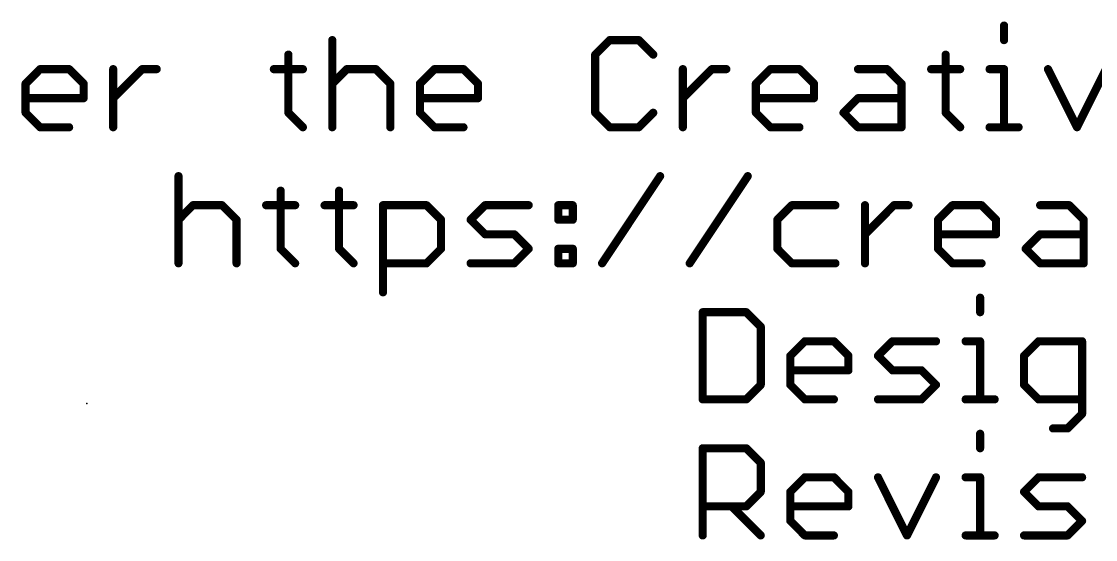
# Model space of a CAD drawing. Extents: x -53 to 60, y -23 to 11.
# Drawn here: x -34.24 to -14.18, y -22.86 to -13.19 of the extents above; entities that cross this region are included whole.
import ezdxf

# ---------------------------------------------------------------- set-up
doc = ezdxf.new("R2010")
doc.units = 0
doc.layers.add('23', color=53, linetype='CONTINUOUS')
doc.layers.add('51', color=253, linetype='CONTINUOUS')

msp = doc.modelspace()

# ---------------------------------------------------------------- linework, layer by layer
at = {"layer": '23'}
msp.add_point((-33.02, -20.32), dxfattribs=at)
at = {"layer": '51', "const_width": 0.1524}
for points in [[(-15.8838, -13.2656), (-15.8838, -13.5368)], [(-28.4336, -13.5368), (-28.4336, -15.1638)], [(-23.251, -13.5368), (-23.5221, -13.808)], [(-22.7086, -13.5368), (-23.251, -13.5368)], [(-22.4375, -13.808), (-22.7086, -13.5368)], [(-29.2539, -13.808), (-29.2539, -14.8926)], [(-23.5221, -13.808), (-23.5221, -14.8926)], [(-16.9752, -13.808), (-16.9752, -14.8926)], [(-34.1636, -14.3503), (-33.8925, -14.0791)], [(-33.8925, -14.0791), (-33.3501, -14.0791)], [(-33.3501, -14.0791), (-33.079, -14.3503)], [(-32.5265, -15.1638), (-32.5265, -14.0791)], [(-32.5265, -14.6215), (-31.9842, -14.0791)], [(-31.9842, -14.0791), (-31.713, -14.0791)], [(-29.525, -14.0791), (-28.9827, -14.0791)], [(-28.4336, -14.3503), (-28.1624, -14.0791)], [(-28.1624, -14.0791), (-27.6201, -14.0791)], [(-27.6201, -14.0791), (-27.3489, -14.3503)], [(-26.7964, -14.3503), (-26.5253, -14.0791)], [(-26.5253, -14.0791), (-25.9829, -14.0791)], [(-25.9829, -14.0791), (-25.7118, -14.3503)], [(-21.885, -15.1638), (-21.885, -14.0791)], [(-21.885, -14.6215), (-21.3426, -14.0791)], [(-21.3426, -14.0791), (-21.0715, -14.0791)], [(-20.5207, -14.3503), (-20.2495, -14.0791)], [(-20.2495, -14.0791), (-19.7072, -14.0791)], [(-19.7072, -14.0791), (-19.436, -14.3503)], [(-18.6124, -14.0791), (-18.07, -14.0791)], [(-18.07, -14.0791), (-17.7989, -14.3503)], [(-17.2464, -14.0791), (-16.704, -14.0791)], [(-16.1549, -14.0791), (-15.8838, -14.0791)], [(-15.8838, -14.0791), (-15.8838, -15.1638)], [(-15.0635, -14.0791), (-14.5212, -15.1638)], [(-14.5212, -15.1638), (-13.9788, -14.0791)], [(-34.1636, -14.8926), (-34.1636, -14.3503)], [(-33.079, -14.3503), (-33.079, -14.6215)], [(-27.3489, -14.3503), (-27.3489, -15.1638)], [(-26.7964, -14.8926), (-26.7964, -14.3503)], [(-25.7118, -14.3503), (-25.7118, -14.6215)], [(-20.5207, -14.8926), (-20.5207, -14.3503)], [(-19.436, -14.3503), (-19.436, -14.6215)], [(-17.7989, -14.3503), (-17.7989, -15.1638)], [(-33.079, -14.6215), (-34.1636, -14.6215)], [(-25.7118, -14.6215), (-26.7964, -14.6215)], [(-19.436, -14.6215), (-20.5207, -14.6215)], [(-18.8835, -14.8926), (-18.6124, -14.6215)], [(-18.6124, -14.6215), (-17.7989, -14.6215)], [(-33.8925, -15.1638), (-34.1636, -14.8926)], [(-29.2539, -14.8926), (-28.9827, -15.1638)], [(-26.5253, -15.1638), (-26.7964, -14.8926)], [(-23.5221, -14.8926), (-23.251, -15.1638)], [(-22.7086, -15.1638), (-22.4375, -14.8926)], [(-20.2495, -15.1638), (-20.5207, -14.8926)], [(-18.6124, -15.1638), (-18.8835, -14.8926)], [(-16.9752, -14.8926), (-16.704, -15.1638)], [(-33.3501, -15.1638), (-33.8925, -15.1638)], [(-25.9829, -15.1638), (-26.5253, -15.1638)], [(-23.251, -15.1638), (-22.7086, -15.1638)], [(-19.7072, -15.1638), (-20.2495, -15.1638)], [(-17.7989, -15.1638), (-18.6124, -15.1638)], [(-16.1549, -15.1638), (-15.6126, -15.1638)], [(-31.3066, -16.0768), (-31.3066, -17.7038)], [(-23.3937, -17.7038), (-22.3091, -16.0768)], [(-21.7566, -17.7038), (-20.6719, -16.0768)], [(-29.3983, -16.348), (-29.3983, -17.4326)], [(-28.3069, -16.348), (-28.3069, -17.4326)], [(-31.3066, -16.8903), (-31.0355, -16.6191)], [(-31.0355, -16.6191), (-30.4931, -16.6191)], [(-30.4931, -16.6191), (-30.222, -16.8903)], [(-29.6695, -16.6191), (-29.1272, -16.6191)], [(-28.5781, -16.6191), (-28.0357, -16.6191)], [(-27.4866, -18.2461), (-27.4866, -16.6191)], [(-27.4866, -16.6191), (-26.6731, -16.6191)], [(-26.6731, -16.6191), (-26.402, -16.8903)], [(-25.8495, -16.8903), (-25.5783, -16.6191)], [(-25.5783, -16.6191), (-24.7648, -16.6191)], [(-24.2123, -16.6191), (-23.9411, -16.6191)], [(-24.2123, -16.8903), (-24.2123, -16.6191)], [(-23.9411, -16.6191), (-23.9411, -16.8903)], [(-19.8482, -16.6191), (-20.1194, -16.8903)], [(-19.0348, -16.6191), (-19.8482, -16.6191)], [(-18.4823, -17.7038), (-18.4823, -16.6191)], [(-18.4823, -17.1615), (-17.9399, -16.6191)], [(-17.9399, -16.6191), (-17.6688, -16.6191)], [(-17.118, -16.8903), (-16.8468, -16.6191)], [(-16.8468, -16.6191), (-16.3045, -16.6191)], [(-16.3045, -16.6191), (-16.0333, -16.8903)], [(-15.2096, -16.6191), (-14.6673, -16.6191)], [(-14.6673, -16.6191), (-14.3961, -16.8903)], [(-30.222, -16.8903), (-30.222, -17.7038)], [(-26.402, -16.8903), (-26.402, -17.4326)], [(-25.5783, -17.1615), (-25.8495, -16.8903)], [(-23.9411, -16.8903), (-24.2123, -16.8903)], [(-20.1194, -16.8903), (-20.1194, -17.4326)], [(-17.118, -17.4326), (-17.118, -16.8903)], [(-16.0333, -16.8903), (-16.0333, -17.1615)], [(-14.3961, -16.8903), (-14.3961, -17.7038)], [(-25.036, -17.1615), (-25.5783, -17.1615)], [(-24.7648, -17.4326), (-25.036, -17.1615)], [(-16.0333, -17.1615), (-17.118, -17.1615)], [(-15.4808, -17.4326), (-15.2096, -17.1615)], [(-15.2096, -17.1615), (-14.3961, -17.1615)], [(-29.3983, -17.4326), (-29.1272, -17.7038)], [(-28.3069, -17.4326), (-28.0357, -17.7038)], [(-26.402, -17.4326), (-26.6731, -17.7038)], [(-25.036, -17.7038), (-24.7648, -17.4326)], [(-24.2123, -17.4326), (-23.9411, -17.4326)], [(-24.2123, -17.7038), (-24.2123, -17.4326)], [(-23.9411, -17.4326), (-23.9411, -17.7038)], [(-20.1194, -17.4326), (-19.8482, -17.7038)], [(-16.8468, -17.7038), (-17.118, -17.4326)], [(-15.2096, -17.7038), (-15.4808, -17.4326)], [(-26.6731, -17.7038), (-27.4866, -17.7038)], [(-25.8495, -17.7038), (-25.036, -17.7038)], [(-23.9411, -17.7038), (-24.2123, -17.7038)], [(-19.8482, -17.7038), (-19.0348, -17.7038)], [(-16.3045, -17.7038), (-16.8468, -17.7038)], [(-14.3961, -17.7038), (-15.2096, -17.7038)], [(-16.3312, -18.3456), (-16.3312, -18.6168)], [(-21.5138, -18.6168), (-21.5138, -20.2438)], [(-20.7003, -18.6168), (-21.5138, -18.6168)], [(-20.4291, -18.888), (-20.7003, -18.6168)], [(-20.4291, -19.9726), (-20.4291, -18.888)], [(-19.8766, -19.4303), (-19.6055, -19.1591)], [(-19.6055, -19.1591), (-19.0632, -19.1591)], [(-19.0632, -19.1591), (-18.792, -19.4303)], [(-18.2395, -19.4303), (-17.9683, -19.1591)], [(-17.9683, -19.1591), (-17.1548, -19.1591)], [(-16.6023, -19.1591), (-16.3312, -19.1591)], [(-16.3312, -19.1591), (-16.3312, -20.2438)], [(-15.2397, -19.1591), (-15.5109, -19.4303)], [(-14.4262, -19.1591), (-15.2397, -19.1591)], [(-14.4262, -20.515), (-14.4262, -19.1591)], [(-19.8766, -19.9726), (-19.8766, -19.4303)], [(-18.792, -19.4303), (-18.792, -19.7015)], [(-17.9683, -19.7015), (-18.2395, -19.4303)], [(-15.5109, -19.4303), (-15.5109, -19.9726)], [(-18.792, -19.7015), (-19.8766, -19.7015)], [(-17.426, -19.7015), (-17.9683, -19.7015)], [(-17.1548, -19.9726), (-17.426, -19.7015)], [(-20.7003, -20.2438), (-20.4291, -19.9726)], [(-19.6055, -20.2438), (-19.8766, -19.9726)], [(-17.426, -20.2438), (-17.1548, -19.9726)], [(-15.5109, -19.9726), (-15.2397, -20.2438)], [(-21.5138, -20.2438), (-20.7003, -20.2438)], [(-19.0632, -20.2438), (-19.6055, -20.2438)], [(-18.2395, -20.2438), (-17.426, -20.2438)], [(-16.6023, -20.2438), (-16.06, -20.2438)], [(-15.2397, -20.2438), (-14.4262, -20.2438)], [(-14.6974, -20.7861), (-14.4262, -20.515)], [(-16.3312, -20.8856), (-16.3312, -21.1568)], [(-14.9686, -20.7861), (-14.6974, -20.7861)], [(-21.5138, -22.7838), (-21.5138, -21.1568)], [(-21.5138, -21.1568), (-20.7003, -21.1568)], [(-20.7003, -21.1568), (-20.4291, -21.428)], [(-20.4291, -21.428), (-20.4291, -21.9703)], [(-19.8766, -21.9703), (-19.6055, -21.6991)], [(-19.6055, -21.6991), (-19.0632, -21.6991)], [(-19.0632, -21.6991), (-18.792, -21.9703)], [(-18.2395, -21.6991), (-17.6972, -22.7838)], [(-17.6972, -22.7838), (-17.1548, -21.6991)], [(-16.6023, -21.6991), (-16.3312, -21.6991)], [(-16.3312, -21.6991), (-16.3312, -22.7838)], [(-15.5109, -21.9703), (-15.2397, -21.6991)], [(-15.2397, -21.6991), (-14.4262, -21.6991)], [(-20.4291, -21.9703), (-20.7003, -22.2415)], [(-19.8766, -22.5126), (-19.8766, -21.9703)], [(-18.792, -21.9703), (-18.792, -22.2415)], [(-15.2397, -22.2415), (-15.5109, -21.9703)], [(-20.7003, -22.2415), (-21.5138, -22.2415)], [(-20.9715, -22.2415), (-20.4291, -22.7838)], [(-18.792, -22.2415), (-19.8766, -22.2415)], [(-14.6974, -22.2415), (-15.2397, -22.2415)], [(-14.4262, -22.5126), (-14.6974, -22.2415)], [(-19.6055, -22.7838), (-19.8766, -22.5126)], [(-14.6974, -22.7838), (-14.4262, -22.5126)], [(-19.0632, -22.7838), (-19.6055, -22.7838)], [(-16.6023, -22.7838), (-16.06, -22.7838)], [(-15.5109, -22.7838), (-14.6974, -22.7838)]]:
    msp.add_lwpolyline(points, dxfattribs=at)
at = {"layer": '51', "const_width": 0.0762}
for points in [[(-15.8457, -13.2656, 1), (-15.9219, -13.2656)], [(-28.3955, -13.5368, 1), (-28.4717, -13.5368)], [(-23.251, -13.4987, 1), (-23.251, -13.5749)], [(-23.224, -13.5638, 1), (-23.2779, -13.5099)], [(-22.6817, -13.5099, 1), (-22.7356, -13.5638)], [(-22.7086, -13.5749, 1), (-22.7086, -13.4987)], [(-15.9219, -13.5368, 1), (-15.8457, -13.5368)], [(-29.2158, -13.808, 1), (-29.292, -13.808)], [(-23.5491, -13.781, 1), (-23.4952, -13.8349)], [(-23.484, -13.808, 1), (-23.5602, -13.808)], [(-22.4644, -13.8349, 1), (-22.4105, -13.781)], [(-16.9371, -13.808, 1), (-17.0133, -13.808)], [(-33.8925, -14.041, 1), (-33.8925, -14.1172)], [(-33.8655, -14.1061, 1), (-33.9194, -14.0522)], [(-33.3232, -14.0522, 1), (-33.3771, -14.1061)], [(-33.3501, -14.1172, 1), (-33.3501, -14.041)], [(-32.4884, -14.0791, 1), (-32.5646, -14.0791)], [(-31.9842, -14.041, 1), (-31.9842, -14.1172)], [(-31.9572, -14.1061, 1), (-32.0111, -14.0522)], [(-31.713, -14.1172, 1), (-31.713, -14.041)], [(-29.525, -14.041, 1), (-29.525, -14.1172)], [(-28.9827, -14.1172, 1), (-28.9827, -14.041)], [(-28.1624, -14.041, 1), (-28.1624, -14.1172)], [(-28.1355, -14.1061, 1), (-28.1894, -14.0522)], [(-27.5932, -14.0522, 1), (-27.647, -14.1061)], [(-27.6201, -14.1172, 1), (-27.6201, -14.041)], [(-26.5253, -14.041, 1), (-26.5253, -14.1172)], [(-26.4983, -14.1061, 1), (-26.5522, -14.0522)], [(-25.956, -14.0522, 1), (-26.0099, -14.1061)], [(-25.9829, -14.1172, 1), (-25.9829, -14.041)], [(-21.8469, -14.0791, 1), (-21.9231, -14.0791)], [(-21.3426, -14.041, 1), (-21.3426, -14.1172)], [(-21.3157, -14.1061, 1), (-21.3696, -14.0522)], [(-21.0715, -14.1172, 1), (-21.0715, -14.041)], [(-20.2495, -14.041, 1), (-20.2495, -14.1172)], [(-20.2226, -14.1061, 1), (-20.2765, -14.0522)], [(-19.6802, -14.0522, 1), (-19.7341, -14.1061)], [(-19.7072, -14.1172, 1), (-19.7072, -14.041)], [(-18.6124, -14.041, 1), (-18.6124, -14.1172)], [(-18.0431, -14.0522, 1), (-18.097, -14.1061)], [(-18.07, -14.1172, 1), (-18.07, -14.041)], [(-17.2464, -14.041, 1), (-17.2464, -14.1172)], [(-16.704, -14.1172, 1), (-16.704, -14.041)], [(-16.1549, -14.041, 1), (-16.1549, -14.1172)], [(-15.8457, -14.0791, 1), (-15.9219, -14.0791)], [(-15.8838, -14.1172, 1), (-15.8838, -14.041)], [(-15.0294, -14.0621, 1), (-15.0976, -14.0962)], [(-34.1255, -14.3503, 1), (-34.2017, -14.3503)], [(-34.1906, -14.3234, 1), (-34.1367, -14.3772)], [(-33.0409, -14.3503, 1), (-33.1171, -14.3503)], [(-33.1059, -14.3772, 1), (-33.052, -14.3234)], [(-28.4605, -14.3234, 1), (-28.4067, -14.3772)], [(-27.3108, -14.3503, 1), (-27.387, -14.3503)], [(-27.3759, -14.3772, 1), (-27.322, -14.3234)], [(-26.7583, -14.3503, 1), (-26.8345, -14.3503)], [(-26.8234, -14.3234, 1), (-26.7695, -14.3772)], [(-25.6737, -14.3503, 1), (-25.7499, -14.3503)], [(-25.7387, -14.3772, 1), (-25.6848, -14.3234)], [(-20.4826, -14.3503, 1), (-20.5588, -14.3503)], [(-20.5476, -14.3234, 1), (-20.4937, -14.3772)], [(-19.3979, -14.3503, 1), (-19.4741, -14.3503)], [(-19.463, -14.3772, 1), (-19.4091, -14.3234)], [(-17.7608, -14.3503, 1), (-17.837, -14.3503)], [(-17.8258, -14.3772, 1), (-17.7719, -14.3234)], [(-34.1636, -14.5834, 1), (-34.1636, -14.6596)], [(-33.1171, -14.6215, 1), (-33.0409, -14.6215)], [(-33.079, -14.6596, 1), (-33.079, -14.5834)], [(-32.5534, -14.5945, 1), (-32.4995, -14.6484)], [(-26.7964, -14.5834, 1), (-26.7964, -14.6596)], [(-25.7499, -14.6215, 1), (-25.6737, -14.6215)], [(-25.7118, -14.6596, 1), (-25.7118, -14.5834)], [(-21.9119, -14.5945, 1), (-21.858, -14.6484)], [(-20.5207, -14.5834, 1), (-20.5207, -14.6596)], [(-19.4741, -14.6215, 1), (-19.3979, -14.6215)], [(-19.436, -14.6596, 1), (-19.436, -14.5834)], [(-18.6124, -14.5834, 1), (-18.6124, -14.6596)], [(-18.5854, -14.6484, 1), (-18.6393, -14.5945)], [(-17.7989, -14.6596, 1), (-17.7989, -14.5834)], [(-34.1367, -14.8657, 1), (-34.1906, -14.9196)], [(-29.2269, -14.8657, 1), (-29.2808, -14.9196)], [(-26.7695, -14.8657, 1), (-26.8234, -14.9196)], [(-23.4952, -14.8657, 1), (-23.5491, -14.9196)], [(-22.4105, -14.9196, 1), (-22.4644, -14.8657)], [(-20.4937, -14.8657, 1), (-20.5476, -14.9196)], [(-18.8566, -14.8657, 1), (-18.9105, -14.9196)], [(-18.9105, -14.8657, 1), (-18.8566, -14.9196)], [(-16.9483, -14.8657, 1), (-17.0021, -14.9196)], [(-34.2017, -14.8926, 1), (-34.1255, -14.8926)], [(-29.292, -14.8926, 1), (-29.2158, -14.8926)], [(-26.8345, -14.8926, 1), (-26.7583, -14.8926)], [(-23.5602, -14.8926, 1), (-23.484, -14.8926)], [(-20.5588, -14.8926, 1), (-20.4826, -14.8926)], [(-17.0133, -14.8926, 1), (-16.9371, -14.8926)], [(-33.8925, -15.1257, 1), (-33.8925, -15.2019)], [(-33.9194, -15.1907, 1), (-33.8655, -15.1369)], [(-33.3501, -15.2019, 1), (-33.3501, -15.1257)], [(-32.5646, -15.1638, 1), (-32.4884, -15.1638)], [(-29.0096, -15.1907, 1), (-28.9558, -15.1369)], [(-28.4717, -15.1638, 1), (-28.3955, -15.1638)], [(-27.387, -15.1638, 1), (-27.3108, -15.1638)], [(-26.5253, -15.1257, 1), (-26.5253, -15.2019)], [(-26.5522, -15.1907, 1), (-26.4983, -15.1369)], [(-25.9829, -15.2019, 1), (-25.9829, -15.1257)], [(-23.251, -15.1257, 1), (-23.251, -15.2019)], [(-23.2779, -15.1907, 1), (-23.224, -15.1369)], [(-22.7356, -15.1369, 1), (-22.6817, -15.1907)], [(-22.7086, -15.2019, 1), (-22.7086, -15.1257)], [(-21.9231, -15.1638, 1), (-21.8469, -15.1638)], [(-20.2495, -15.1257, 1), (-20.2495, -15.2019)], [(-20.2765, -15.1907, 1), (-20.2226, -15.1369)], [(-19.7072, -15.2019, 1), (-19.7072, -15.1257)], [(-18.6124, -15.1257, 1), (-18.6124, -15.2019)], [(-18.6393, -15.1907, 1), (-18.5854, -15.1369)], [(-17.837, -15.1638, 1), (-17.7608, -15.1638)], [(-17.7989, -15.2019, 1), (-17.7989, -15.1257)], [(-16.731, -15.1907, 1), (-16.6771, -15.1369)], [(-16.1549, -15.1257, 1), (-16.1549, -15.2019)], [(-15.9219, -15.1638, 1), (-15.8457, -15.1638)], [(-15.6126, -15.2019, 1), (-15.6126, -15.1257)], [(-14.5552, -15.1468, 1), (-14.4871, -15.1808)], [(-14.5552, -15.1808, 1), (-14.4871, -15.1468)], [(-31.2685, -16.0768, 1), (-31.3447, -16.0768)], [(-22.2774, -16.0979, 1), (-22.3408, -16.0557)], [(-20.6402, -16.0979, 1), (-20.7036, -16.0557)], [(-29.3602, -16.348, 1), (-29.4364, -16.348)], [(-28.2688, -16.348, 1), (-28.345, -16.348)], [(-31.0355, -16.581, 1), (-31.0355, -16.6572)], [(-31.0085, -16.6461, 1), (-31.0624, -16.5922)], [(-30.4662, -16.5922, 1), (-30.5201, -16.6461)], [(-30.4931, -16.6572, 1), (-30.4931, -16.581)], [(-29.6695, -16.581, 1), (-29.6695, -16.6572)], [(-29.1272, -16.6572, 1), (-29.1272, -16.581)], [(-28.5781, -16.581, 1), (-28.5781, -16.6572)], [(-28.0357, -16.6572, 1), (-28.0357, -16.581)], [(-27.4485, -16.6191, 1), (-27.5247, -16.6191)], [(-27.4866, -16.581, 1), (-27.4866, -16.6572)], [(-26.6462, -16.5922, 1), (-26.7001, -16.6461)], [(-26.6731, -16.6572, 1), (-26.6731, -16.581)], [(-25.5783, -16.581, 1), (-25.5783, -16.6572)], [(-25.5514, -16.6461, 1), (-25.6052, -16.5922)], [(-24.7648, -16.6572, 1), (-24.7648, -16.581)], [(-24.2123, -16.581, 1), (-24.2123, -16.6572)], [(-24.1742, -16.6191, 1), (-24.2504, -16.6191)], [(-23.903, -16.6191, 1), (-23.9792, -16.6191)], [(-23.9411, -16.6572, 1), (-23.9411, -16.581)], [(-19.8482, -16.581, 1), (-19.8482, -16.6572)], [(-19.8213, -16.6461, 1), (-19.8752, -16.5922)], [(-19.0348, -16.6572, 1), (-19.0348, -16.581)], [(-18.4442, -16.6191, 1), (-18.5204, -16.6191)], [(-17.9399, -16.581, 1), (-17.9399, -16.6572)], [(-17.913, -16.6461, 1), (-17.9669, -16.5922)], [(-17.6688, -16.6572, 1), (-17.6688, -16.581)], [(-16.8468, -16.581, 1), (-16.8468, -16.6572)], [(-16.8199, -16.6461, 1), (-16.8737, -16.5922)], [(-16.2775, -16.5922, 1), (-16.3314, -16.6461)], [(-16.3045, -16.6572, 1), (-16.3045, -16.581)], [(-15.2096, -16.581, 1), (-15.2096, -16.6572)], [(-14.6404, -16.5922, 1), (-14.6942, -16.6461)], [(-14.6673, -16.6572, 1), (-14.6673, -16.581)], [(-31.3336, -16.8634, 1), (-31.2797, -16.9172)], [(-30.1839, -16.8903, 1), (-30.2601, -16.8903)], [(-30.2489, -16.9172, 1), (-30.195, -16.8634)], [(-26.3639, -16.8903, 1), (-26.4401, -16.8903)], [(-26.4289, -16.9172, 1), (-26.375, -16.8634)], [(-25.8225, -16.8634, 1), (-25.8764, -16.9172)], [(-25.8764, -16.8634, 1), (-25.8225, -16.9172)], [(-24.2123, -16.8522, 1), (-24.2123, -16.9284)], [(-24.2504, -16.8903, 1), (-24.1742, -16.8903)], [(-23.9792, -16.8903, 1), (-23.903, -16.8903)], [(-23.9411, -16.9284, 1), (-23.9411, -16.8522)], [(-20.0813, -16.8903, 1), (-20.1575, -16.8903)], [(-20.1464, -16.8634, 1), (-20.0925, -16.9172)], [(-17.0799, -16.8903, 1), (-17.1561, -16.8903)], [(-17.1449, -16.8634, 1), (-17.091, -16.9172)], [(-15.9952, -16.8903, 1), (-16.0714, -16.8903)], [(-16.0602, -16.9172, 1), (-16.0064, -16.8634)], [(-14.358, -16.8903, 1), (-14.4342, -16.8903)], [(-14.4231, -16.9172, 1), (-14.3692, -16.8634)], [(-25.5783, -17.1234, 1), (-25.5783, -17.1996)], [(-25.6052, -17.1884, 1), (-25.5514, -17.1345)], [(-25.009, -17.1345, 1), (-25.0629, -17.1884)], [(-25.036, -17.1996, 1), (-25.036, -17.1234)], [(-18.5092, -17.1345, 1), (-18.4553, -17.1884)], [(-17.118, -17.1234, 1), (-17.118, -17.1996)], [(-16.0714, -17.1615, 1), (-15.9952, -17.1615)], [(-16.0333, -17.1996, 1), (-16.0333, -17.1234)], [(-15.2096, -17.1234, 1), (-15.2096, -17.1996)], [(-15.1827, -17.1884, 1), (-15.2366, -17.1345)], [(-14.3961, -17.1996, 1), (-14.3961, -17.1234)], [(-29.3714, -17.4057, 1), (-29.4253, -17.4596)], [(-29.4364, -17.4326, 1), (-29.3602, -17.4326)], [(-28.2799, -17.4057, 1), (-28.3338, -17.4596)], [(-28.345, -17.4326, 1), (-28.2688, -17.4326)], [(-26.4401, -17.4326, 1), (-26.3639, -17.4326)], [(-26.375, -17.4596, 1), (-26.4289, -17.4057)], [(-24.7379, -17.4596, 1), (-24.7917, -17.4057)], [(-24.7917, -17.4596, 1), (-24.7379, -17.4057)], [(-24.2123, -17.3945, 1), (-24.2123, -17.4707)], [(-24.1742, -17.4326, 1), (-24.2504, -17.4326)], [(-23.903, -17.4326, 1), (-23.9792, -17.4326)], [(-23.9411, -17.4707, 1), (-23.9411, -17.3945)], [(-20.0925, -17.4057, 1), (-20.1464, -17.4596)], [(-20.1575, -17.4326, 1), (-20.0813, -17.4326)], [(-17.091, -17.4057, 1), (-17.1449, -17.4596)], [(-17.1561, -17.4326, 1), (-17.0799, -17.4326)], [(-15.4539, -17.4057, 1), (-15.5077, -17.4596)], [(-15.5077, -17.4057, 1), (-15.4539, -17.4596)], [(-29.1541, -17.7307, 1), (-29.1002, -17.6769)], [(-28.0627, -17.7307, 1), (-28.0088, -17.6769)], [(-27.4866, -17.6657, 1), (-27.4866, -17.7419)], [(-26.7001, -17.6769, 1), (-26.6462, -17.7307)], [(-26.6731, -17.7419, 1), (-26.6731, -17.6657)], [(-25.8495, -17.6657, 1), (-25.8495, -17.7419)], [(-25.0629, -17.6769, 1), (-25.009, -17.7307)], [(-25.036, -17.7419, 1), (-25.036, -17.6657)], [(-24.2123, -17.6657, 1), (-24.2123, -17.7419)], [(-23.9411, -17.7419, 1), (-23.9411, -17.6657)], [(-23.4254, -17.6827, 1), (-23.362, -17.7249)], [(-21.7883, -17.6827, 1), (-21.7249, -17.7249)], [(-19.8482, -17.6657, 1), (-19.8482, -17.7419)], [(-19.8752, -17.7307, 1), (-19.8213, -17.6769)], [(-19.0348, -17.7419, 1), (-19.0348, -17.6657)], [(-16.8468, -17.6657, 1), (-16.8468, -17.7419)], [(-16.8737, -17.7307, 1), (-16.8199, -17.6769)], [(-16.3045, -17.7419, 1), (-16.3045, -17.6657)], [(-15.2096, -17.6657, 1), (-15.2096, -17.7419)], [(-15.2366, -17.7307, 1), (-15.1827, -17.6769)], [(-14.3961, -17.7419, 1), (-14.3961, -17.6657)], [(-31.3447, -17.7038, 1), (-31.2685, -17.7038)], [(-30.2601, -17.7038, 1), (-30.1839, -17.7038)], [(-24.2504, -17.7038, 1), (-24.1742, -17.7038)], [(-23.9792, -17.7038, 1), (-23.903, -17.7038)], [(-18.5204, -17.7038, 1), (-18.4442, -17.7038)], [(-14.4342, -17.7038, 1), (-14.358, -17.7038)], [(-27.5247, -18.2461, 1), (-27.4485, -18.2461)], [(-16.2931, -18.3456, 1), (-16.3693, -18.3456)], [(-21.4757, -18.6168, 1), (-21.5519, -18.6168)], [(-21.5138, -18.5787, 1), (-21.5138, -18.6549)], [(-20.6734, -18.5899, 1), (-20.7272, -18.6438)], [(-20.7003, -18.6549, 1), (-20.7003, -18.5787)], [(-16.3693, -18.6168, 1), (-16.2931, -18.6168)], [(-20.391, -18.888, 1), (-20.4672, -18.888)], [(-20.4561, -18.9149, 1), (-20.4022, -18.861)], [(-19.6055, -19.121, 1), (-19.6055, -19.1972)], [(-19.5785, -19.1861, 1), (-19.6324, -19.1322)], [(-19.0362, -19.1322, 1), (-19.0901, -19.1861)], [(-19.0632, -19.1972, 1), (-19.0632, -19.121)], [(-17.9683, -19.121, 1), (-17.9683, -19.1972)], [(-17.9414, -19.1861, 1), (-17.9953, -19.1322)], [(-17.1548, -19.1972, 1), (-17.1548, -19.121)], [(-16.6023, -19.121, 1), (-16.6023, -19.1972)], [(-16.2931, -19.1591, 1), (-16.3693, -19.1591)], [(-16.3312, -19.1972, 1), (-16.3312, -19.121)], [(-15.2397, -19.121, 1), (-15.2397, -19.1972)], [(-15.2128, -19.1861, 1), (-15.2667, -19.1322)], [(-14.3881, -19.1591, 1), (-14.4643, -19.1591)], [(-14.4262, -19.1972, 1), (-14.4262, -19.121)], [(-19.8385, -19.4303, 1), (-19.9147, -19.4303)], [(-19.9036, -19.4034, 1), (-19.8497, -19.4572)], [(-18.7539, -19.4303, 1), (-18.8301, -19.4303)], [(-18.8189, -19.4572, 1), (-18.765, -19.4034)], [(-18.2125, -19.4034, 1), (-18.2664, -19.4572)], [(-18.2664, -19.4034, 1), (-18.2125, -19.4572)], [(-15.4728, -19.4303, 1), (-15.549, -19.4303)], [(-15.5378, -19.4034, 1), (-15.484, -19.4572)], [(-19.8766, -19.6634, 1), (-19.8766, -19.7396)], [(-18.792, -19.7396, 1), (-18.792, -19.6634)], [(-17.9683, -19.6634, 1), (-17.9683, -19.7396)], [(-17.9953, -19.7284, 1), (-17.9414, -19.6745)], [(-17.3991, -19.6745, 1), (-17.4529, -19.7284)], [(-17.426, -19.7396, 1), (-17.426, -19.6634)], [(-18.8301, -19.7015, 1), (-18.7539, -19.7015)], [(-20.4672, -19.9726, 1), (-20.391, -19.9726)], [(-20.4022, -19.9996, 1), (-20.4561, -19.9457)], [(-19.8497, -19.9457, 1), (-19.9036, -19.9996)], [(-19.9147, -19.9726, 1), (-19.8385, -19.9726)], [(-17.1279, -19.9996, 1), (-17.1818, -19.9457)], [(-17.1818, -19.9996, 1), (-17.1279, -19.9457)], [(-15.484, -19.9457, 1), (-15.5378, -19.9996)], [(-15.549, -19.9726, 1), (-15.4728, -19.9726)], [(-21.5138, -20.2057, 1), (-21.5138, -20.2819)], [(-21.5519, -20.2438, 1), (-21.4757, -20.2438)], [(-20.7272, -20.2169, 1), (-20.6734, -20.2707)], [(-20.7003, -20.2819, 1), (-20.7003, -20.2057)], [(-19.6055, -20.2057, 1), (-19.6055, -20.2819)], [(-19.6324, -20.2707, 1), (-19.5785, -20.2169)], [(-19.0632, -20.2819, 1), (-19.0632, -20.2057)], [(-18.2395, -20.2057, 1), (-18.2395, -20.2819)], [(-17.4529, -20.2169, 1), (-17.3991, -20.2707)], [(-17.426, -20.2819, 1), (-17.426, -20.2057)], [(-16.6023, -20.2057, 1), (-16.6023, -20.2819)], [(-16.3693, -20.2438, 1), (-16.2931, -20.2438)], [(-16.06, -20.2819, 1), (-16.06, -20.2057)], [(-15.2397, -20.2057, 1), (-15.2397, -20.2819)], [(-15.2667, -20.2707, 1), (-15.2128, -20.2169)], [(-14.4262, -20.2819, 1), (-14.4262, -20.2057)], [(-14.3993, -20.5419, 1), (-14.4532, -20.488)], [(-14.4643, -20.515, 1), (-14.3881, -20.515)], [(-16.2931, -20.8856, 1), (-16.3693, -20.8856)], [(-14.9686, -20.748, 1), (-14.9686, -20.8242)], [(-14.7243, -20.7592, 1), (-14.6705, -20.8131)], [(-14.6974, -20.8242, 1), (-14.6974, -20.748)], [(-21.4757, -21.1568, 1), (-21.5519, -21.1568)], [(-21.5138, -21.1187, 1), (-21.5138, -21.1949)], [(-20.6734, -21.1299, 1), (-20.7272, -21.1838)], [(-20.7003, -21.1949, 1), (-20.7003, -21.1187)], [(-16.3693, -21.1568, 1), (-16.2931, -21.1568)], [(-20.391, -21.428, 1), (-20.4672, -21.428)], [(-20.4561, -21.4549, 1), (-20.4022, -21.401)], [(-19.6055, -21.661, 1), (-19.6055, -21.7372)], [(-19.5785, -21.7261, 1), (-19.6324, -21.6722)], [(-19.0362, -21.6722, 1), (-19.0901, -21.7261)], [(-19.0632, -21.7372, 1), (-19.0632, -21.661)], [(-18.2054, -21.6821, 1), (-18.2736, -21.7162)], [(-17.1208, -21.7162, 1), (-17.1889, -21.6821)], [(-16.6023, -21.661, 1), (-16.6023, -21.7372)], [(-16.2931, -21.6991, 1), (-16.3693, -21.6991)], [(-16.3312, -21.7372, 1), (-16.3312, -21.661)], [(-15.2397, -21.661, 1), (-15.2397, -21.7372)], [(-15.2128, -21.7261, 1), (-15.2667, -21.6722)], [(-14.4262, -21.7372, 1), (-14.4262, -21.661)], [(-20.4672, -21.9703, 1), (-20.391, -21.9703)], [(-20.4022, -21.9972, 1), (-20.4561, -21.9434)], [(-19.8385, -21.9703, 1), (-19.9147, -21.9703)], [(-19.9036, -21.9434, 1), (-19.8497, -21.9972)], [(-18.7539, -21.9703, 1), (-18.8301, -21.9703)], [(-18.8189, -21.9972, 1), (-18.765, -21.9434)], [(-15.484, -21.9434, 1), (-15.5378, -21.9972)], [(-15.5378, -21.9434, 1), (-15.484, -21.9972)], [(-21.5138, -22.2034, 1), (-21.5138, -22.2796)], [(-20.9445, -22.2145, 1), (-20.9984, -22.2684)], [(-20.7272, -22.2145, 1), (-20.6734, -22.2684)], [(-20.7003, -22.2796, 1), (-20.7003, -22.2034)], [(-19.8766, -22.2034, 1), (-19.8766, -22.2796)], [(-18.8301, -22.2415, 1), (-18.7539, -22.2415)], [(-18.792, -22.2796, 1), (-18.792, -22.2034)], [(-15.2397, -22.2034, 1), (-15.2397, -22.2796)], [(-15.2667, -22.2684, 1), (-15.2128, -22.2145)], [(-14.6705, -22.2145, 1), (-14.7243, -22.2684)], [(-14.6974, -22.2796, 1), (-14.6974, -22.2034)], [(-19.8497, -22.4857, 1), (-19.9036, -22.5396)], [(-14.3993, -22.5396, 1), (-14.4532, -22.4857)], [(-14.4532, -22.5396, 1), (-14.3993, -22.4857)], [(-19.9147, -22.5126, 1), (-19.8385, -22.5126)], [(-21.5519, -22.7838, 1), (-21.4757, -22.7838)], [(-20.4561, -22.8107, 1), (-20.4022, -22.7569)], [(-19.6055, -22.7457, 1), (-19.6055, -22.8219)], [(-19.6324, -22.8107, 1), (-19.5785, -22.7569)], [(-19.0632, -22.8219, 1), (-19.0632, -22.7457)], [(-17.7312, -22.7668, 1), (-17.6631, -22.8008)], [(-17.7312, -22.8008, 1), (-17.6631, -22.7668)], [(-16.6023, -22.7457, 1), (-16.6023, -22.8219)], [(-16.3693, -22.7838, 1), (-16.2931, -22.7838)], [(-16.06, -22.8219, 1), (-16.06, -22.7457)], [(-15.5109, -22.7457, 1), (-15.5109, -22.8219)], [(-14.7243, -22.7569, 1), (-14.6705, -22.8107)], [(-14.6974, -22.8219, 1), (-14.6974, -22.7457)]]:
    msp.add_lwpolyline(points, format="xyb", dxfattribs=at)

doc.saveas('drawing.dxf')
